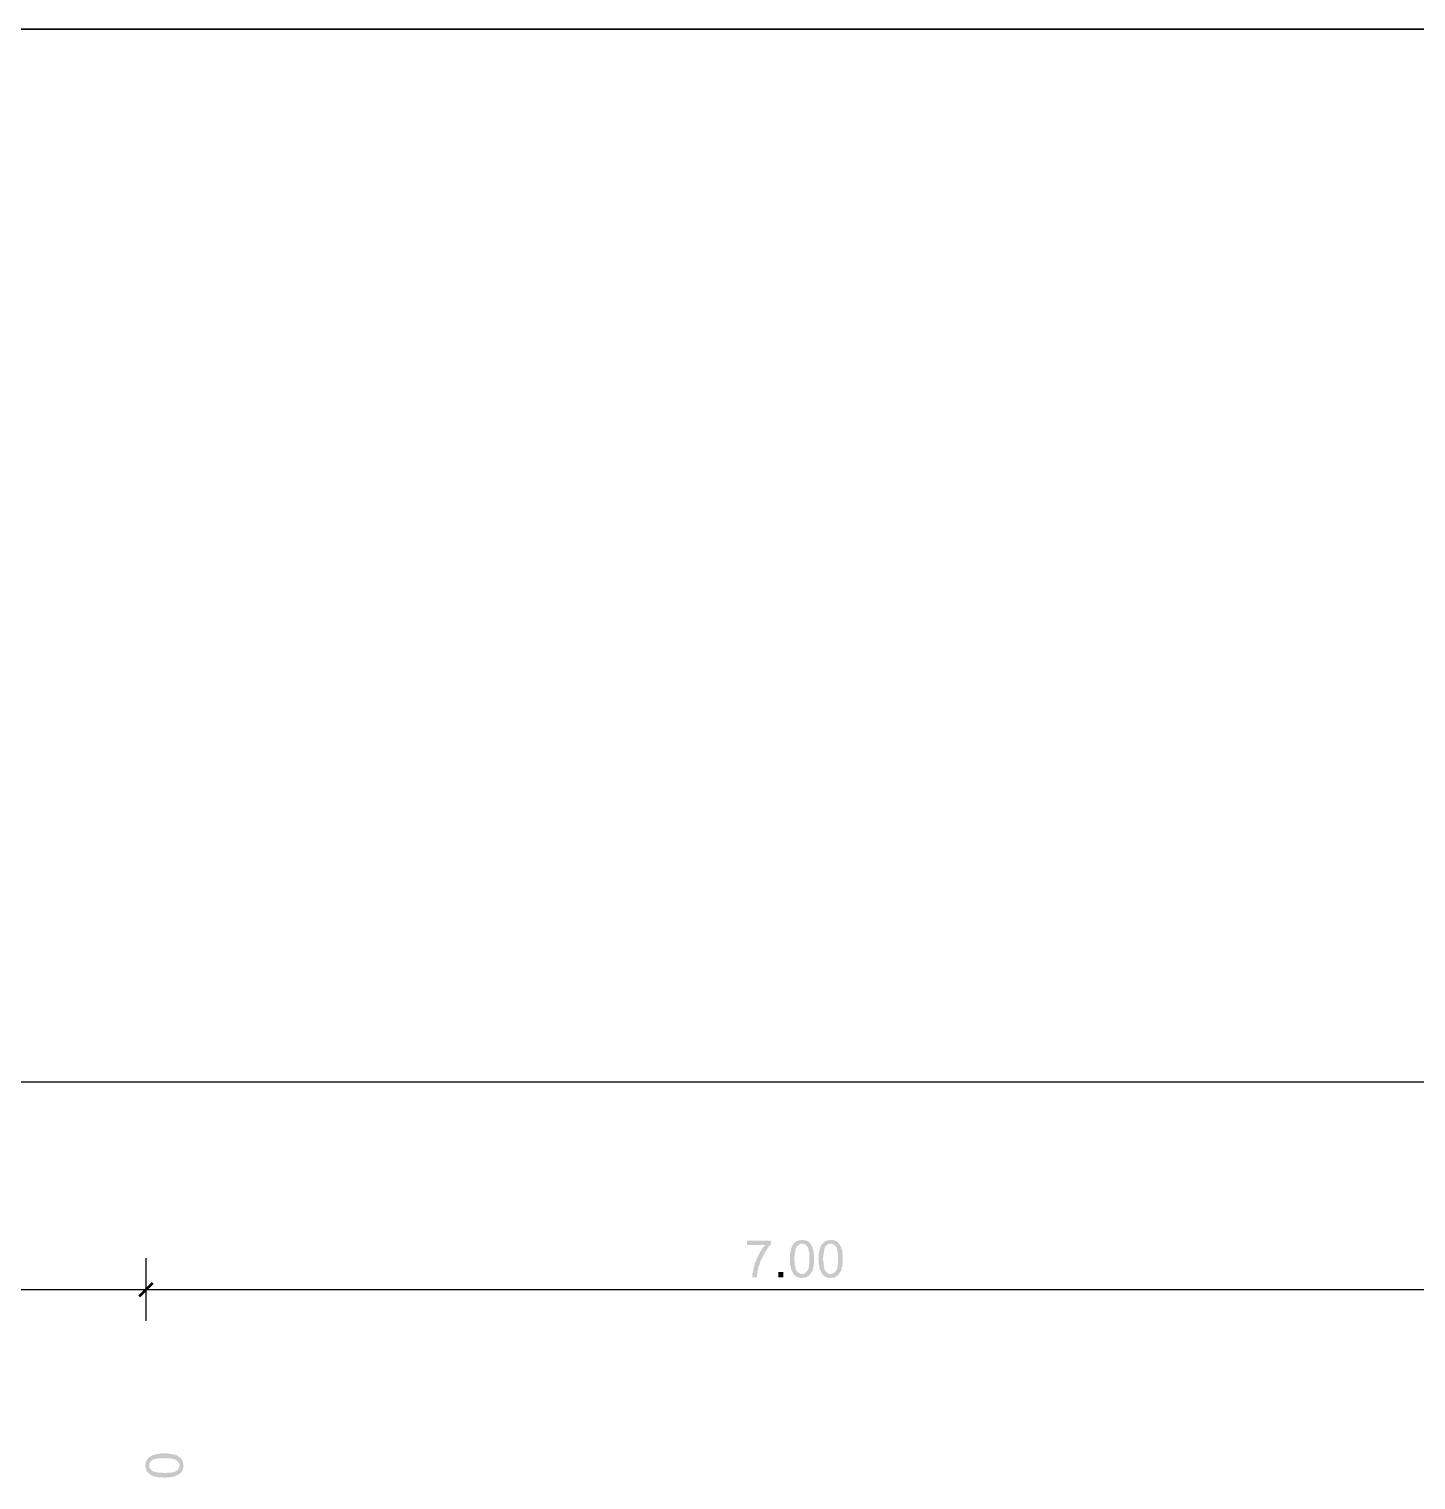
# Model space of a CAD drawing. Header units: millimetres. Extents: x 0.3 to 47.5, y 0.1 to 28.
# Drawn here: x 10.865 to 13.809, y 24.889 to 27.968 of the extents above; entities that cross this region are included whole.
import ezdxf

# ---------------------------------------------------------------- set-up
doc = ezdxf.new("R2010")
doc.units = ezdxf.units.MM
doc.layers.add('PDF _Geometria', color=7, linetype='Continuous')
doc.layers.add('PDF _Riempimenti solidi', color=7, linetype='Continuous')

msp = doc.modelspace()

# ---------------------------------------------------------------- hatches: boundary and pattern name
at = {"layer": 'PDF _Riempimenti solidi', "transparency": 33554559}
for points in [[(12.44, 25.3966), (12.3892, 25.3966), (12.3892, 25.3874), (12.4283, 25.3874), (12.4275, 25.3874), (12.4267, 25.3857), (12.425, 25.3841), (12.4233, 25.3824), (12.4225, 25.3807), (12.4208, 25.3791), (12.42, 25.3766), (12.4192, 25.3749), (12.4175, 25.3732), (12.4167, 25.3707), (12.415, 25.3691), (12.4142, 25.3666), (12.4133, 25.3657), (12.4125, 25.3641), (12.4117, 25.3624), (12.4108, 25.3599), (12.41, 25.3582), (12.4092, 25.3557), (12.4083, 25.3541), (12.4075, 25.3516), (12.4067, 25.3499), (12.4058, 25.3474), (12.405, 25.3457), (12.405, 25.3432), (12.4042, 25.3416), (12.4042, 25.3407), (12.4033, 25.3382), (12.4025, 25.3357), (12.4025, 25.3332), (12.4017, 25.3307), (12.4017, 25.3291), (12.4008, 25.3266), (12.4008, 25.3207), (12.4, 25.3191), (12.41, 25.3191), (12.4108, 25.3216), (12.4108, 25.3257), (12.4117, 25.3282), (12.4117, 25.3324), (12.4125, 25.3349), (12.4133, 25.3366), (12.4133, 25.3391), (12.4142, 25.3407), (12.4142, 25.3416), (12.415, 25.3441), (12.4158, 25.3457), (12.4167, 25.3482), (12.4167, 25.3499), (12.4175, 25.3524), (12.4183, 25.3541), (12.4192, 25.3557), (12.4208, 25.3582), (12.4217, 25.3599), (12.4225, 25.3624), (12.4233, 25.3641), (12.4242, 25.3657), (12.4258, 25.3682), (12.4275, 25.3716), (12.4292, 25.3741), (12.43, 25.3757), (12.4317, 25.3782), (12.4325, 25.3799), (12.4342, 25.3816), (12.435, 25.3832), (12.4367, 25.3849), (12.4375, 25.3866), (12.4392, 25.3882), (12.44, 25.3891)], [(12.4883, 25.3899), (12.4875, 25.3882), (12.4858, 25.3866), (12.485, 25.3849), (12.4842, 25.3824), (12.4833, 25.3807), (12.4833, 25.3799), (12.4825, 25.3782), (12.4825, 25.3766), (12.4817, 25.3741), (12.4817, 25.3724), (12.4808, 25.3699), (12.4808, 25.3607), (12.48, 25.3582), (12.48, 25.3566), (12.4808, 25.3541), (12.4808, 25.3457), (12.4817, 25.3441), (12.4817, 25.3416), (12.4825, 25.3391), (12.4825, 25.3374), (12.4833, 25.3357), (12.4842, 25.3332), (12.485, 25.3316), (12.4858, 25.3299), (12.4867, 25.3282), (12.4875, 25.3274), (12.4883, 25.3257), (12.4892, 25.3249), (12.5058, 25.3257), (12.5033, 25.3257), (12.5, 25.3274), (12.4983, 25.3291), (12.4967, 25.3299), (12.495, 25.3324), (12.4942, 25.3332), (12.4933, 25.3349), (12.4925, 25.3366), (12.4925, 25.3382), (12.4917, 25.3399), (12.4917, 25.3416), (12.4908, 25.3441), (12.4908, 25.3516), (12.49, 25.3549), (12.49, 25.3624), (12.4908, 25.3657), (12.4908, 25.3707), (12.4917, 25.3724), (12.4917, 25.3749), (12.4925, 25.3766), (12.4925, 25.3791), (12.4933, 25.3807), (12.4942, 25.3816), (12.4942, 25.3832), (12.495, 25.3849), (12.4967, 25.3857), (12.4983, 25.3874), (12.5, 25.3891), (12.5017, 25.3899), (12.5058, 25.3899)], [(12.5058, 25.3982), (12.5033, 25.3982), (12.5017, 25.3974), (12.4992, 25.3974), (12.4975, 25.3966), (12.495, 25.3957), (12.4933, 25.3949), (12.4917, 25.3932), (12.49, 25.3916), (12.4883, 25.3899), (12.5092, 25.3899), (12.5125, 25.3882), (12.5142, 25.3874), (12.5158, 25.3857), (12.5175, 25.3841), (12.5175, 25.3832), (12.5183, 25.3824), (12.5192, 25.3807), (12.5192, 25.3791), (12.52, 25.3774), (12.52, 25.3757), (12.5208, 25.3741), (12.5208, 25.3716), (12.5217, 25.3691), (12.5217, 25.3457), (12.5208, 25.3441), (12.5208, 25.3416), (12.52, 25.3399), (12.52, 25.3374), (12.5192, 25.3357), (12.5183, 25.3349), (12.5183, 25.3332), (12.5167, 25.3316), (12.515, 25.3299), (12.5133, 25.3282), (12.5117, 25.3274), (12.5083, 25.3257), (12.5058, 25.3257), (12.4892, 25.3249), (12.4908, 25.3232), (12.4917, 25.3224), (12.4933, 25.3207), (12.4958, 25.3199), (12.4975, 25.3191), (12.4992, 25.3182), (12.5017, 25.3182), (12.5033, 25.3174), (12.5067, 25.3174), (12.5083, 25.3182), (12.5133, 25.3182), (12.515, 25.3191), (12.5167, 25.3199), (12.5192, 25.3216), (12.52, 25.3224), (12.5208, 25.3224), (12.5225, 25.3241), (12.5233, 25.3257), (12.525, 25.3274), (12.5258, 25.3291), (12.5275, 25.3316), (12.5283, 25.3332), (12.5292, 25.3357), (12.5292, 25.3374), (12.53, 25.3399), (12.5308, 25.3416), (12.5308, 25.3457), (12.5317, 25.3482), (12.5317, 25.3666), (12.5308, 25.3691), (12.5308, 25.3732), (12.53, 25.3749), (12.53, 25.3766), (12.5292, 25.3782), (12.5283, 25.3807), (12.5283, 25.3824), (12.5267, 25.3849), (12.5258, 25.3866), (12.525, 25.3882), (12.5242, 25.3899), (12.5225, 25.3916), (12.5208, 25.3932), (12.5192, 25.3949), (12.5175, 25.3957), (12.5167, 25.3957), (12.515, 25.3966), (12.5125, 25.3974), (12.5108, 25.3974), (12.5083, 25.3982)], [(12.5492, 25.3899), (12.5483, 25.3882), (12.5467, 25.3866), (12.5458, 25.3849), (12.545, 25.3824), (12.5442, 25.3807), (12.5442, 25.3799), (12.5433, 25.3782), (12.5433, 25.3766), (12.5425, 25.3741), (12.5425, 25.3724), (12.5417, 25.3699), (12.5417, 25.3607), (12.5408, 25.3582), (12.5408, 25.3566), (12.5417, 25.3541), (12.5417, 25.3457), (12.5425, 25.3441), (12.5425, 25.3416), (12.5433, 25.3391), (12.5433, 25.3374), (12.5442, 25.3357), (12.545, 25.3332), (12.5458, 25.3316), (12.5467, 25.3299), (12.5475, 25.3282), (12.5483, 25.3274), (12.5492, 25.3257), (12.55, 25.3249), (12.5667, 25.3257), (12.5642, 25.3257), (12.5625, 25.3266), (12.5608, 25.3274), (12.5592, 25.3291), (12.5575, 25.3299), (12.5558, 25.3324), (12.555, 25.3332), (12.5542, 25.3349), (12.5533, 25.3366), (12.5533, 25.3382), (12.5525, 25.3399), (12.5525, 25.3416), (12.5517, 25.3441), (12.5517, 25.3516), (12.5508, 25.3549), (12.5508, 25.3624), (12.5517, 25.3657), (12.5517, 25.3707), (12.5525, 25.3724), (12.5525, 25.3749), (12.5533, 25.3766), (12.5533, 25.3791), (12.5542, 25.3807), (12.555, 25.3816), (12.555, 25.3832), (12.5558, 25.3849), (12.5575, 25.3857), (12.5608, 25.3891), (12.5625, 25.3899), (12.5667, 25.3899)], [(12.5667, 25.3982), (12.5642, 25.3982), (12.5625, 25.3974), (12.56, 25.3974), (12.5583, 25.3966), (12.5558, 25.3957), (12.5542, 25.3949), (12.5525, 25.3932), (12.5508, 25.3916), (12.5492, 25.3899), (12.57, 25.3899), (12.5733, 25.3882), (12.575, 25.3874), (12.5767, 25.3857), (12.5783, 25.3841), (12.5783, 25.3832), (12.5792, 25.3824), (12.58, 25.3807), (12.58, 25.3791), (12.5808, 25.3774), (12.5808, 25.3757), (12.5817, 25.3741), (12.5817, 25.3716), (12.5825, 25.3691), (12.5825, 25.3457), (12.5817, 25.3441), (12.5817, 25.3416), (12.5808, 25.3399), (12.5808, 25.3374), (12.58, 25.3357), (12.5792, 25.3349), (12.5792, 25.3332), (12.5775, 25.3316), (12.5758, 25.3299), (12.5742, 25.3282), (12.5725, 25.3274), (12.5708, 25.3266), (12.5692, 25.3257), (12.5667, 25.3257), (12.55, 25.3249), (12.5517, 25.3232), (12.5525, 25.3224), (12.5542, 25.3207), (12.5567, 25.3199), (12.5583, 25.3191), (12.56, 25.3182), (12.5625, 25.3182), (12.5642, 25.3174), (12.5675, 25.3174), (12.5692, 25.3182), (12.5742, 25.3182), (12.5758, 25.3191), (12.5775, 25.3199), (12.58, 25.3216), (12.5808, 25.3224), (12.5817, 25.3224), (12.5833, 25.3241), (12.5842, 25.3257), (12.5858, 25.3274), (12.5867, 25.3291), (12.5883, 25.3316), (12.5892, 25.3332), (12.59, 25.3357), (12.59, 25.3374), (12.5908, 25.3399), (12.5917, 25.3416), (12.5917, 25.3457), (12.5925, 25.3482), (12.5925, 25.3666), (12.5917, 25.3691), (12.5917, 25.3732), (12.5908, 25.3749), (12.5908, 25.3766), (12.59, 25.3782), (12.5892, 25.3807), (12.5892, 25.3824), (12.5875, 25.3849), (12.5867, 25.3866), (12.5858, 25.3882), (12.585, 25.3899), (12.5833, 25.3916), (12.5817, 25.3932), (12.58, 25.3949), (12.5783, 25.3957), (12.5775, 25.3957), (12.5758, 25.3966), (12.5733, 25.3974), (12.5717, 25.3974), (12.5692, 25.3982)], [(11.1125, 24.9191), (11.1125, 24.9166), (11.1133, 24.9149), (11.1133, 24.9124), (11.1142, 24.9107), (11.115, 24.9082), (11.1158, 24.9066), (11.1175, 24.9049), (11.1208, 24.9016), (11.1208, 24.9224), (11.1233, 24.9274), (11.125, 24.9291), (11.1267, 24.9307), (11.1275, 24.9307), (11.1283, 24.9316), (11.13, 24.9324), (11.1317, 24.9324), (11.1333, 24.9332), (11.135, 24.9332), (11.1367, 24.9341), (11.1392, 24.9341), (11.1417, 24.9349), (11.165, 24.9349), (11.1667, 24.9341), (11.1692, 24.9341), (11.1708, 24.9332), (11.1733, 24.9332), (11.175, 24.9324), (11.1758, 24.9316), (11.1775, 24.9316), (11.1792, 24.9299), (11.1808, 24.9282), (11.1825, 24.9266), (11.1833, 24.9249), (11.1842, 24.9232), (11.185, 24.9216), (11.185, 24.9191), (11.1858, 24.9024), (11.1875, 24.9041), (11.1883, 24.9049), (11.19, 24.9066), (11.1908, 24.9091), (11.1917, 24.9107), (11.1925, 24.9124), (11.1925, 24.9149), (11.1933, 24.9166), (11.1933, 24.9199), (11.1925, 24.9216), (11.1925, 24.9266), (11.1917, 24.9282), (11.1908, 24.9299), (11.1892, 24.9324), (11.1883, 24.9332), (11.1883, 24.9341), (11.1867, 24.9357), (11.185, 24.9366), (11.1833, 24.9382), (11.1817, 24.9391), (11.1792, 24.9407), (11.1775, 24.9416), (11.175, 24.9424), (11.1733, 24.9424), (11.1708, 24.9432), (11.1692, 24.9441), (11.165, 24.9441), (11.1625, 24.9449), (11.1442, 24.9449), (11.1417, 24.9441), (11.1375, 24.9441), (11.1358, 24.9432), (11.1342, 24.9432), (11.1325, 24.9424), (11.13, 24.9416), (11.1283, 24.9416), (11.1258, 24.9399), (11.1242, 24.9391), (11.1208, 24.9374), (11.1192, 24.9357), (11.1175, 24.9341), (11.1158, 24.9324), (11.115, 24.9307), (11.115, 24.9299), (11.1142, 24.9282), (11.1133, 24.9257), (11.1133, 24.9241), (11.1125, 24.9216)], [(11.1208, 24.9016), (11.1225, 24.9007), (11.1242, 24.8991), (11.1258, 24.8982), (11.1283, 24.8974), (11.13, 24.8966), (11.1308, 24.8966), (11.1325, 24.8957), (11.1342, 24.8957), (11.1367, 24.8949), (11.1383, 24.8949), (11.1408, 24.8941), (11.15, 24.8941), (11.1525, 24.8932), (11.1542, 24.8932), (11.1567, 24.8941), (11.165, 24.8941), (11.1667, 24.8949), (11.1692, 24.8949), (11.1717, 24.8957), (11.1733, 24.8957), (11.175, 24.8966), (11.1775, 24.8974), (11.1808, 24.8991), (11.1825, 24.8999), (11.1833, 24.9007), (11.185, 24.9016), (11.1858, 24.9024), (11.185, 24.9191), (11.185, 24.9166), (11.1842, 24.9149), (11.1833, 24.9132), (11.1817, 24.9116), (11.1808, 24.9099), (11.1783, 24.9082), (11.1775, 24.9074), (11.1742, 24.9057), (11.1725, 24.9057), (11.1708, 24.9049), (11.1692, 24.9049), (11.1667, 24.9041), (11.1592, 24.9041), (11.1558, 24.9032), (11.1508, 24.9032), (11.1483, 24.9041), (11.14, 24.9041), (11.1383, 24.9049), (11.1358, 24.9049), (11.1342, 24.9057), (11.1317, 24.9057), (11.13, 24.9066), (11.1292, 24.9074), (11.1275, 24.9074), (11.1258, 24.9082), (11.125, 24.9099), (11.1233, 24.9116), (11.1217, 24.9132), (11.1208, 24.9149), (11.1208, 24.9191)]]:
    msp.add_hatch(color=256, dxfattribs=at).paths.add_polyline_path(points)

# ---------------------------------------------------------------- linework, layer by layer
at = {"layer": 'PDF _Geometria', "lineweight": 25}
for points in [[(0.2517, 27.9682), (0.2517, 14.4324), (47.4858, 14.4324), (47.4858, 27.9682)], [(0.2517, 27.9682), (47.4858, 27.9682), (47.485, 0.1366), (0.2517, 0.1157)]]:
    msp.add_lwpolyline(points, close=True, dxfattribs=at)
for points in [[(18.5933, 25.9582), (18.5933, 25.7332), (10.0133, 25.7332), (9.8808, 25.7332), (8.8833, 25.7332), (8.7508, 25.7332), (8.7508, 25.9582)], [(11.1133, 25.3591), (11.1133, 25.2266)], [(16.9525, 25.2924), (17.0192, 25.2924), (14.0017, 25.2924), (13.8692, 25.2924), (11.2458, 25.2924), (11.1133, 25.2924), (10.9808, 25.2924), (8.7508, 25.2924), (8.515, 25.2924)]]:
    msp.add_lwpolyline(points, dxfattribs=at)
at = {"layer": 'PDF _Geometria', "lineweight": 50}
msp.add_lwpolyline([(11.1275, 25.3066), (11.0992, 25.2782)], dxfattribs=at)
at = {"layer": 'PDF _Riempimenti solidi', "lineweight": 25, "transparency": 33554559}
msp.add_solid([(12.4667, 25.3191), (12.4667, 25.3299), (12.4558, 25.3191), (12.4558, 25.3299)], dxfattribs=at)

doc.saveas('drawing.dxf')
